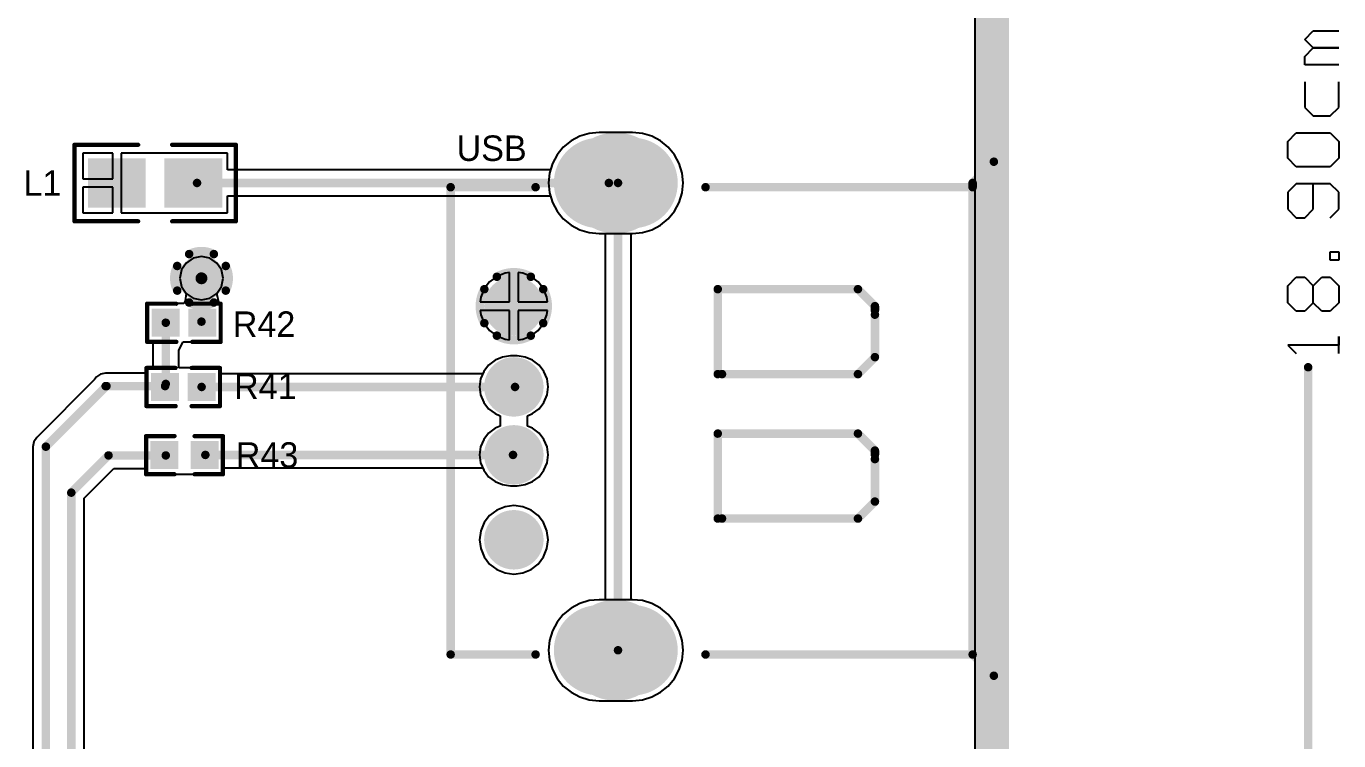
# Model space of a CAD drawing. Header units: millimetres. Extents: x 6.83 to 16.18, y 4.59 to 12.3.
# Drawn here: x 14.633 to 16.178, y 7.898 to 8.739 of the extents above; entities that cross this region are included whole.
import ezdxf

# ---------------------------------------------------------------- set-up
doc = ezdxf.new("R2010")
doc.units = ezdxf.units.MM
doc.header["$MEASUREMENT"] = 0
for name, color, linetype in [('BottomLayer', 5, 'Continuous'), ('BottomSolder', 6, 'Continuous'), ('InternalPlane1', 76, 'Continuous'), ('InternalPlane2', 16, 'Continuous'), ('KeepOutLayer', 6, 'Continuous'), ('Mechanical1', 6, 'Continuous'), ('MultiLayer', 9, 'Continuous'), ('PadHoleLayer', 156, 'Continuous'), ('TopLayer', 1, 'Continuous'), ('TopOverlay', 2, 'Continuous'), ('TopPaste', 8, 'Continuous'), ('TopSolder', 216, 'Continuous'), ('ViaHoleLayer', 16, 'Continuous')]:
    doc.layers.add(name, color=color, linetype=linetype)

# ---------------------------------------------------------------- blocks, each defined once
blk = doc.blocks.new('0402_72')
at = {"layer": 'TopLayer'}
for points in [[(0.0166, -0.0932), (0.0166, -0.0682), (-0.0084, -0.0932), (-0.0084, -0.0682)], [(0.0166, -0.1405), (0.0166, -0.1155), (-0.0084, -0.1405), (-0.0084, -0.1155)]]:
    blk.add_solid(points, dxfattribs=at)
at = {"layer": 'TopOverlay', "const_width": 0.005}
for points in [[(-0.0185, -0.0591), (0.0264, -0.0591)], [(-0.0185, -0.0591), (-0.0185, -0.0926)], [(0.0264, -0.0591), (0.0264, -0.0926)], [(-0.0185, -0.1162), (-0.0185, -0.1496)], [(0.0264, -0.1162), (0.0264, -0.1496)], [(-0.0185, -0.1496), (0.0264, -0.1496)]]:
    blk.add_lwpolyline(points, dxfattribs=at)
at = {"layer": 'TopOverlay', "const_width": 0.0025}
for points in [[(-0.0198, -0.0591, 1), (-0.0173, -0.0591, 1)], [(-0.0198, -0.0591, 1), (-0.0173, -0.0591, 1)], [(0.0251, -0.0591, 1), (0.0276, -0.0591, 1)], [(0.0251, -0.0591, 1), (0.0276, -0.0591, 1)], [(-0.0198, -0.0926, 1), (-0.0173, -0.0926, 1)], [(0.0251, -0.0926, 1), (0.0276, -0.0926, 1)], [(-0.0198, -0.1162, 1), (-0.0173, -0.1162, 1)], [(0.0251, -0.1162, 1), (0.0276, -0.1162, 1)], [(-0.0198, -0.1496, 1), (-0.0173, -0.1496, 1)], [(-0.0198, -0.1496, 1), (-0.0173, -0.1496, 1)], [(0.0251, -0.1496, 1), (0.0276, -0.1496, 1)], [(0.0251, -0.1496, 1), (0.0276, -0.1496, 1)]]:
    blk.add_lwpolyline(points, format="xyb", close=True, dxfattribs=at)
at = {"layer": 'TopPaste'}
for points in [[(0.0166, -0.0932), (0.0166, -0.0682), (-0.0084, -0.0932), (-0.0084, -0.0682)], [(0.0166, -0.1405), (0.0166, -0.1155), (-0.0084, -0.1405), (-0.0084, -0.1155)]]:
    blk.add_solid(points, dxfattribs=at)
at = {"layer": 'TopSolder'}
for points in [[(0.0206, -0.0972), (0.0206, -0.0642), (-0.0124, -0.0972), (-0.0124, -0.0642)], [(0.0206, -0.1445), (0.0206, -0.1115), (-0.0124, -0.1445), (-0.0124, -0.1115)]]:
    blk.add_solid(points, dxfattribs=at)
blk = doc.blocks.new('USB_A_131')
at = {"layer": 'BottomLayer'}
for points, const_width in [([(-0.0679, 0.2391), (-0.1073, 0.2391)], 0.0984), ([(-0.2037, -0.0009), (-0.2116, -0.0009)], 0.0521), ([(-0.2037, -0.0809), (-0.2116, -0.0809)], 0.0521), ([(-0.0679, -0.3109), (-0.1073, -0.3109)], 0.0984)]:
    blk.add_lwpolyline(points, dxfattribs=dict(at, const_width=const_width))
for points, const_width in [([(-0.1319, 0.2391, 1), (-0.0827, 0.2391, 1)], 0.0492), ([(-0.0926, 0.2391, 1), (-0.0433, 0.2391, 1)], 0.0492), ([(-0.2226, 0.0941, 1), (-0.1926, 0.0941, 1)], 0.03), ([(-0.2246, -0.0009, 1), (-0.1985, -0.0009, 1)], 0.0261), ([(-0.2167, -0.0009, 1), (-0.1907, -0.0009, 1)], 0.0261), ([(-0.2246, -0.0809, 1), (-0.1985, -0.0809, 1)], 0.0261), ([(-0.2167, -0.0809, 1), (-0.1907, -0.0809, 1)], 0.0261), ([(-0.2226, -0.1809, 1), (-0.1926, -0.1809, 1)], 0.03), ([(-0.1319, -0.3109, 1), (-0.0827, -0.3109, 1)], 0.0492), ([(-0.0926, -0.3109, 1), (-0.0433, -0.3109, 1)], 0.0492)]:
    blk.add_lwpolyline(points, format="xyb", close=True, dxfattribs=dict(at, const_width=const_width))
at = {"layer": 'BottomSolder'}
for points, const_width in [([(-0.0679, 0.2391), (-0.1073, 0.2391)], 0.1064), ([(-0.2037, -0.0009), (-0.2116, -0.0009)], 0.0601), ([(-0.2037, -0.0809), (-0.2116, -0.0809)], 0.0601), ([(-0.0679, -0.3109), (-0.1073, -0.3109)], 0.1064)]:
    blk.add_lwpolyline(points, dxfattribs=dict(at, const_width=const_width))
for points, const_width in [([(-0.1339, 0.2391, 1), (-0.0807, 0.2391, 1)], 0.0532), ([(-0.0946, 0.2391, 1), (-0.0413, 0.2391, 1)], 0.0532), ([(-0.2246, 0.0941, 1), (-0.1906, 0.0941, 1)], 0.034), ([(-0.2266, -0.0009, 1), (-0.1965, -0.0009, 1)], 0.0301), ([(-0.2187, -0.0009, 1), (-0.1887, -0.0009, 1)], 0.0301), ([(-0.2266, -0.0809, 1), (-0.1965, -0.0809, 1)], 0.0301), ([(-0.2187, -0.0809, 1), (-0.1887, -0.0809, 1)], 0.0301), ([(-0.2246, -0.1809, 1), (-0.1906, -0.1809, 1)], 0.034), ([(-0.1339, -0.3109, 1), (-0.0807, -0.3109, 1)], 0.0532), ([(-0.0946, -0.3109, 1), (-0.0413, -0.3109, 1)], 0.0532)]:
    blk.add_lwpolyline(points, format="xyb", close=True, dxfattribs=dict(at, const_width=const_width))
at = {"layer": 'InternalPlane1'}
for points, const_width in [([(-0.1173, 0.2391, 1), (-0.0579, 0.2391, 1)], 0.0594), ([(-0.2301, 0.1287, 1), (-0.2251, 0.1287, 1)], 0.005), ([(-0.1901, 0.1287, 1), (-0.1851, 0.1287, 1)], 0.005), ([(-0.2448, 0.1141, 1), (-0.2398, 0.1141, 1)], 0.005), ([(-0.1755, 0.1141, 1), (-0.1705, 0.1141, 1)], 0.005), ([(-0.2448, 0.0741, 1), (-0.2398, 0.0741, 1)], 0.005), ([(-0.1755, 0.0741, 1), (-0.1705, 0.0741, 1)], 0.005), ([(-0.2301, 0.0594, 1), (-0.2251, 0.0594, 1)], 0.005), ([(-0.1901, 0.0594, 1), (-0.1851, 0.0594, 1)], 0.005), ([(-0.2251, -0.0009, 1), (-0.1901, -0.0009, 1)], 0.035), ([(-0.2251, -0.0809, 1), (-0.1901, -0.0809, 1)], 0.035), ([(-0.2251, -0.1809, 1), (-0.1901, -0.1809, 1)], 0.035), ([(-0.1173, -0.3109, 1), (-0.0579, -0.3109, 1)], 0.0594)]:
    blk.add_lwpolyline(points, format="xyb", close=True, dxfattribs=dict(at, const_width=const_width))
at = {"layer": 'InternalPlane1', "const_width": 0.01}
for points in [[(-0.2276, 0.1287, -0.267949), (-0.1876, 0.1287)], [(-0.2423, 0.0741, -0.267949), (-0.2423, 0.1141)], [(-0.173, 0.1141, -0.267949), (-0.173, 0.0741)], [(-0.1876, 0.0594, -0.267949), (-0.2276, 0.0594)]]:
    blk.add_lwpolyline(points, format="xyb", dxfattribs=at)
at = {"layer": 'InternalPlane2'}
for points, const_width in [([(-0.1173, 0.2391, 1), (-0.0579, 0.2391, 1)], 0.0594), ([(-0.2251, 0.0941, 1), (-0.1901, 0.0941, 1)], 0.035), ([(-0.2251, -0.0009, 1), (-0.1901, -0.0009, 1)], 0.035), ([(-0.2251, -0.0809, 1), (-0.1901, -0.0809, 1)], 0.035), ([(-0.2251, -0.1809, 1), (-0.1901, -0.1809, 1)], 0.035), ([(-0.1173, -0.3109, 1), (-0.0579, -0.3109, 1)], 0.0594)]:
    blk.add_lwpolyline(points, format="xyb", close=True, dxfattribs=dict(at, const_width=const_width))
at = {"layer": 'MultiLayer'}
for points, const_width in [([(-0.0679, 0.2391), (-0.1073, 0.2391)], 0.0984), ([(-0.2037, -0.0009), (-0.2116, -0.0009)], 0.0521), ([(-0.2037, -0.0809), (-0.2116, -0.0809)], 0.0521), ([(-0.0679, -0.3109), (-0.1073, -0.3109)], 0.0984)]:
    blk.add_lwpolyline(points, dxfattribs=dict(at, const_width=const_width))
for points, const_width in [([(-0.1319, 0.2391, 1), (-0.0827, 0.2391, 1)], 0.0492), ([(-0.0926, 0.2391, 1), (-0.0433, 0.2391, 1)], 0.0492), ([(-0.2226, 0.0941, 1), (-0.1926, 0.0941, 1)], 0.03), ([(-0.2246, -0.0009, 1), (-0.1985, -0.0009, 1)], 0.0261), ([(-0.2167, -0.0009, 1), (-0.1907, -0.0009, 1)], 0.0261), ([(-0.2246, -0.0809, 1), (-0.1985, -0.0809, 1)], 0.0261), ([(-0.2167, -0.0809, 1), (-0.1907, -0.0809, 1)], 0.0261), ([(-0.2226, -0.1809, 1), (-0.1926, -0.1809, 1)], 0.03), ([(-0.1319, -0.3109, 1), (-0.0827, -0.3109, 1)], 0.0492), ([(-0.0926, -0.3109, 1), (-0.0433, -0.3109, 1)], 0.0492)]:
    blk.add_lwpolyline(points, format="xyb", close=True, dxfattribs=dict(at, const_width=const_width))
at = {"layer": 'PadHoleLayer'}
for points, const_width in [([(-0.1073, 0.2391, 1), (-0.0679, 0.2391, 1)], 0.0394), ([(-0.2151, 0.0941, 1), (-0.2001, 0.0941, 1)], 0.015), ([(-0.2151, -0.0009, 1), (-0.2001, -0.0009, 1)], 0.015), ([(-0.2151, -0.0809, 1), (-0.2001, -0.0809, 1)], 0.015), ([(-0.2151, -0.1809, 1), (-0.2001, -0.1809, 1)], 0.015), ([(-0.1073, -0.3109, 1), (-0.0679, -0.3109, 1)], 0.0394)]:
    blk.add_lwpolyline(points, format="xyb", close=True, dxfattribs=dict(at, const_width=const_width))
at = {"layer": 'TopLayer'}
for points, const_width in [([(-0.0679, 0.2391), (-0.1073, 0.2391)], 0.0984), ([(-0.2037, -0.0009), (-0.2116, -0.0009)], 0.0521), ([(-0.2037, -0.0809), (-0.2116, -0.0809)], 0.0521), ([(-0.0679, -0.3109), (-0.1073, -0.3109)], 0.0984)]:
    blk.add_lwpolyline(points, dxfattribs=dict(at, const_width=const_width))
for points, const_width in [([(-0.1319, 0.2391, 1), (-0.0827, 0.2391, 1)], 0.0492), ([(-0.0926, 0.2391, 1), (-0.0433, 0.2391, 1)], 0.0492), ([(-0.2226, 0.0941, 1), (-0.1926, 0.0941, 1)], 0.03), ([(-0.2246, -0.0009, 1), (-0.1985, -0.0009, 1)], 0.0261), ([(-0.2167, -0.0009, 1), (-0.1907, -0.0009, 1)], 0.0261), ([(-0.2246, -0.0809, 1), (-0.1985, -0.0809, 1)], 0.0261), ([(-0.2167, -0.0809, 1), (-0.1907, -0.0809, 1)], 0.0261), ([(-0.2226, -0.1809, 1), (-0.1926, -0.1809, 1)], 0.03), ([(-0.1319, -0.3109, 1), (-0.0827, -0.3109, 1)], 0.0492), ([(-0.0926, -0.3109, 1), (-0.0433, -0.3109, 1)], 0.0492)]:
    blk.add_lwpolyline(points, format="xyb", close=True, dxfattribs=dict(at, const_width=const_width))
at = {"layer": 'TopOverlay', "const_width": 0.01}
for points in [[(0.3324, 0.2391), (0.3574, 0.2641)], [(-0.282, -0.3159), (-0.282, 0.2341)], [(-0.282, 0.2341), (-0.182, 0.2341)], [(0.018, 0.2341), (0.3324, 0.2341)], [(0.3324, 0.2341), (0.3324, 0.2391)], [(0.3324, -0.3159), (0.3324, 0.2341)], [(0.0324, 0.1141), (0.1974, 0.1141)], [(0.0324, 0.0141), (0.0324, 0.1141)], [(0.1974, 0.1141), (0.2174, 0.0941)], [(0.2174, 0.0891), (0.2174, 0.0941)], [(0.2174, 0.0341), (0.2174, 0.0841)], [(0.1974, 0.0141), (0.2174, 0.0341)], [(0.0374, 0.0141), (0.1974, 0.0141)], [(0.0324, -0.0559), (0.1974, -0.0559)], [(0.0324, -0.1559), (0.0324, -0.0559)], [(0.1974, -0.0559), (0.2174, -0.0759)], [(0.2174, -0.0809), (0.2174, -0.0759)], [(0.2174, -0.1359), (0.2174, -0.0859)], [(0.1974, -0.1559), (0.2174, -0.1359)], [(0.0374, -0.1559), (0.1974, -0.1559)], [(-0.282, -0.3159), (-0.182, -0.3159)], [(0.018, -0.3159), (0.3324, -0.3159)], [(0.3324, -0.3159), (0.3574, -0.3409)]]:
    blk.add_lwpolyline(points, dxfattribs=at)
at = {"layer": 'TopOverlay', "const_width": 0.005}
for points in [[(0.3549, 0.2641, 1), (0.3599, 0.2641, 1)], [(-0.2845, 0.2341, 1), (-0.2795, 0.2341, 1)], [(-0.2845, 0.2341, 1), (-0.2795, 0.2341, 1)], [(-0.1845, 0.2341, 1), (-0.1795, 0.2341, 1)], [(0.0155, 0.2341, 1), (0.0205, 0.2341, 1)], [(0.3299, 0.2391, 1), (0.3349, 0.2391, 1)], [(0.3299, 0.2391, 1), (0.3349, 0.2391, 1)], [(0.3299, 0.2341, 1), (0.3349, 0.2341, 1)], [(0.3299, 0.2341, 1), (0.3349, 0.2341, 1)], [(0.3299, 0.2341, 1), (0.3349, 0.2341, 1)], [(0.0299, 0.1141, 1), (0.0349, 0.1141, 1)], [(0.0299, 0.1141, 1), (0.0349, 0.1141, 1)], [(0.1949, 0.1141, 1), (0.1999, 0.1141, 1)], [(0.1949, 0.1141, 1), (0.1999, 0.1141, 1)], [(0.2149, 0.0941, 1), (0.2199, 0.0941, 1)], [(0.2149, 0.0941, 1), (0.2199, 0.0941, 1)], [(0.2149, 0.0891, 1), (0.2199, 0.0891, 1)], [(0.2149, 0.0841, 1), (0.2199, 0.0841, 1)], [(0.2149, 0.0341, 1), (0.2199, 0.0341, 1)], [(0.2149, 0.0341, 1), (0.2199, 0.0341, 1)], [(0.0299, 0.0141, 1), (0.0349, 0.0141, 1)], [(0.0349, 0.0141, 1), (0.0399, 0.0141, 1)], [(0.1949, 0.0141, 1), (0.1999, 0.0141, 1)], [(0.1949, 0.0141, 1), (0.1999, 0.0141, 1)], [(0.0299, -0.0559, 1), (0.0349, -0.0559, 1)], [(0.0299, -0.0559, 1), (0.0349, -0.0559, 1)], [(0.1949, -0.0559, 1), (0.1999, -0.0559, 1)], [(0.1949, -0.0559, 1), (0.1999, -0.0559, 1)], [(0.2149, -0.0759, 1), (0.2199, -0.0759, 1)], [(0.2149, -0.0759, 1), (0.2199, -0.0759, 1)], [(0.2149, -0.0809, 1), (0.2199, -0.0809, 1)], [(0.2149, -0.0859, 1), (0.2199, -0.0859, 1)], [(0.2149, -0.1359, 1), (0.2199, -0.1359, 1)], [(0.2149, -0.1359, 1), (0.2199, -0.1359, 1)], [(0.0299, -0.1559, 1), (0.0349, -0.1559, 1)], [(0.0349, -0.1559, 1), (0.0399, -0.1559, 1)], [(0.1949, -0.1559, 1), (0.1999, -0.1559, 1)], [(0.1949, -0.1559, 1), (0.1999, -0.1559, 1)], [(-0.2845, -0.3159, 1), (-0.2795, -0.3159, 1)], [(-0.2845, -0.3159, 1), (-0.2795, -0.3159, 1)], [(-0.1845, -0.3159, 1), (-0.1795, -0.3159, 1)], [(0.0155, -0.3159, 1), (0.0205, -0.3159, 1)], [(0.3299, -0.3159, 1), (0.3349, -0.3159, 1)], [(0.3299, -0.3159, 1), (0.3349, -0.3159, 1)], [(0.3299, -0.3159, 1), (0.3349, -0.3159, 1)], [(0.3549, -0.3409, 1), (0.3599, -0.3409, 1)]]:
    blk.add_lwpolyline(points, format="xyb", close=True, dxfattribs=at)
at = {"layer": 'TopSolder'}
for points, const_width in [([(-0.0679, 0.2391), (-0.1073, 0.2391)], 0.1064), ([(-0.2037, -0.0009), (-0.2116, -0.0009)], 0.0601), ([(-0.2037, -0.0809), (-0.2116, -0.0809)], 0.0601), ([(-0.0679, -0.3109), (-0.1073, -0.3109)], 0.1064)]:
    blk.add_lwpolyline(points, dxfattribs=dict(at, const_width=const_width))
for points, const_width in [([(-0.1339, 0.2391, 1), (-0.0807, 0.2391, 1)], 0.0532), ([(-0.0946, 0.2391, 1), (-0.0413, 0.2391, 1)], 0.0532), ([(-0.2246, 0.0941, 1), (-0.1906, 0.0941, 1)], 0.034), ([(-0.2266, -0.0009, 1), (-0.1965, -0.0009, 1)], 0.0301), ([(-0.2187, -0.0009, 1), (-0.1887, -0.0009, 1)], 0.0301), ([(-0.2266, -0.0809, 1), (-0.1965, -0.0809, 1)], 0.0301), ([(-0.2187, -0.0809, 1), (-0.1887, -0.0809, 1)], 0.0301), ([(-0.2246, -0.1809, 1), (-0.1906, -0.1809, 1)], 0.034), ([(-0.1339, -0.3109, 1), (-0.0807, -0.3109, 1)], 0.0532), ([(-0.0946, -0.3109, 1), (-0.0413, -0.3109, 1)], 0.0532)]:
    blk.add_lwpolyline(points, format="xyb", close=True, dxfattribs=dict(at, const_width=const_width))
blk = doc.blocks.new('0402_138')
at = {"layer": 'TopLayer'}
for points in [[(0.0165, -0.0975), (0.0165, -0.0725), (-0.0085, -0.0975), (-0.0085, -0.0725)], [(0.0165, -0.1405), (0.0165, -0.1155), (-0.0085, -0.1405), (-0.0085, -0.1155)]]:
    blk.add_solid(points, dxfattribs=at)
at = {"layer": 'TopOverlay', "const_width": 0.005}
for points in [[(-0.0185, -0.063), (0.0264, -0.063)], [(-0.0185, -0.063), (-0.0185, -0.0975)], [(0.0264, -0.063), (0.0264, -0.0973)], [(-0.0185, -0.1162), (-0.0185, -0.1496)], [(0.0264, -0.1162), (0.0264, -0.1496)], [(-0.0185, -0.1496), (0.0264, -0.1496)]]:
    blk.add_lwpolyline(points, dxfattribs=at)
at = {"layer": 'TopOverlay', "const_width": 0.0025}
for points in [[(-0.0198, -0.063, 1), (-0.0173, -0.063, 1)], [(-0.0198, -0.063, 1), (-0.0173, -0.063, 1)], [(0.0251, -0.063, 1), (0.0276, -0.063, 1)], [(0.0251, -0.063, 1), (0.0276, -0.063, 1)], [(-0.0198, -0.0975, 1), (-0.0173, -0.0975, 1)], [(0.0251, -0.0973, 1), (0.0276, -0.0973, 1)], [(-0.0198, -0.1162, 1), (-0.0173, -0.1162, 1)], [(0.0251, -0.1162, 1), (0.0276, -0.1162, 1)], [(-0.0198, -0.1496, 1), (-0.0173, -0.1496, 1)], [(-0.0198, -0.1496, 1), (-0.0173, -0.1496, 1)], [(0.0251, -0.1496, 1), (0.0276, -0.1496, 1)], [(0.0251, -0.1496, 1), (0.0276, -0.1496, 1)]]:
    blk.add_lwpolyline(points, format="xyb", close=True, dxfattribs=at)
at = {"layer": 'TopPaste'}
for points in [[(0.0165, -0.0975), (0.0165, -0.0725), (-0.0085, -0.0975), (-0.0085, -0.0725)], [(0.0165, -0.1405), (0.0165, -0.1155), (-0.0085, -0.1405), (-0.0085, -0.1155)]]:
    blk.add_solid(points, dxfattribs=at)
at = {"layer": 'TopSolder'}
for points in [[(0.0205, -0.1015), (0.0205, -0.0685), (-0.0125, -0.1015), (-0.0125, -0.0685)], [(0.0205, -0.1445), (0.0205, -0.1115), (-0.0125, -0.1445), (-0.0125, -0.1115)]]:
    blk.add_solid(points, dxfattribs=at)
blk = doc.blocks.new('0402_139')
at = {"layer": 'TopLayer'}
for points in [[(0.0165, -0.0975), (0.0165, -0.0725), (-0.0085, -0.0975), (-0.0085, -0.0725)], [(0.0165, -0.1405), (0.0165, -0.1155), (-0.0085, -0.1405), (-0.0085, -0.1155)]]:
    blk.add_solid(points, dxfattribs=at)
at = {"layer": 'TopOverlay', "const_width": 0.005}
for points in [[(-0.0185, -0.063), (0.0264, -0.063)], [(-0.0185, -0.063), (-0.0185, -0.0975)], [(0.0264, -0.063), (0.0264, -0.0973)], [(-0.0185, -0.1162), (-0.0185, -0.1496)], [(0.0264, -0.1162), (0.0264, -0.1496)], [(-0.0185, -0.1496), (0.0264, -0.1496)]]:
    blk.add_lwpolyline(points, dxfattribs=at)
at = {"layer": 'TopOverlay', "const_width": 0.0025}
for points in [[(-0.0198, -0.063, 1), (-0.0173, -0.063, 1)], [(-0.0198, -0.063, 1), (-0.0173, -0.063, 1)], [(0.0251, -0.063, 1), (0.0276, -0.063, 1)], [(0.0251, -0.063, 1), (0.0276, -0.063, 1)], [(-0.0198, -0.0975, 1), (-0.0173, -0.0975, 1)], [(0.0251, -0.0973, 1), (0.0276, -0.0973, 1)], [(-0.0198, -0.1162, 1), (-0.0173, -0.1162, 1)], [(0.0251, -0.1162, 1), (0.0276, -0.1162, 1)], [(-0.0198, -0.1496, 1), (-0.0173, -0.1496, 1)], [(-0.0198, -0.1496, 1), (-0.0173, -0.1496, 1)], [(0.0251, -0.1496, 1), (0.0276, -0.1496, 1)], [(0.0251, -0.1496, 1), (0.0276, -0.1496, 1)]]:
    blk.add_lwpolyline(points, format="xyb", close=True, dxfattribs=at)
at = {"layer": 'TopPaste'}
for points in [[(0.0165, -0.0975), (0.0165, -0.0725), (-0.0085, -0.0975), (-0.0085, -0.0725)], [(0.0165, -0.1405), (0.0165, -0.1155), (-0.0085, -0.1405), (-0.0085, -0.1155)]]:
    blk.add_solid(points, dxfattribs=at)
at = {"layer": 'TopSolder'}
for points in [[(0.0205, -0.1015), (0.0205, -0.0685), (-0.0125, -0.1015), (-0.0125, -0.0685)], [(0.0205, -0.1445), (0.0205, -0.1115), (-0.0125, -0.1445), (-0.0125, -0.1115)]]:
    blk.add_solid(points, dxfattribs=at)
blk = doc.blocks.new('0805_153')
at = {"layer": 'TopLayer'}
for points in [[(0.03, 0.025), (-0.03, 0.025), (0.03, -0.025), (-0.03, -0.025)], [(0.12, 0.025), (0.06, 0.025), (0.12, -0.025), (0.06, -0.025)]]:
    blk.add_solid(points, dxfattribs=at)
at = {"layer": 'TopOverlay', "const_width": 0.005}
for points in [[(-0.05, 0.045), (0.025, 0.045)], [(-0.05, -0.045), (-0.05, 0.045)], [(0.065, 0.045), (0.14, 0.045)], [(0.14, -0.045), (0.14, 0.045)], [(-0.05, -0.045), (0.025, -0.045)], [(0.065, -0.045), (0.14, -0.045)]]:
    blk.add_lwpolyline(points, dxfattribs=at)
at = {"layer": 'TopOverlay', "const_width": 0.0025}
for points in [[(-0.05125, 0.045, 1), (-0.04875, 0.045, 1)], [(-0.05125, 0.045, 1), (-0.04875, 0.045, 1)], [(0.02375, 0.045, 1), (0.02625, 0.045, 1)], [(0.06375, 0.045, 1), (0.06625, 0.045, 1)], [(0.13875, 0.045, 1), (0.14125, 0.045, 1)], [(0.13875, 0.045, 1), (0.14125, 0.045, 1)], [(-0.05125, -0.045, 1), (-0.04875, -0.045, 1)], [(-0.05125, -0.045, 1), (-0.04875, -0.045, 1)], [(0.02375, -0.045, 1), (0.02625, -0.045, 1)], [(0.06375, -0.045, 1), (0.06625, -0.045, 1)], [(0.13875, -0.045, 1), (0.14125, -0.045, 1)], [(0.13875, -0.045, 1), (0.14125, -0.045, 1)]]:
    blk.add_lwpolyline(points, format="xyb", close=True, dxfattribs=at)
at = {"layer": 'TopPaste'}
for points in [[(0.03, 0.025), (-0.03, 0.025), (0.03, -0.025), (-0.03, -0.025)], [(0.12, 0.025), (0.06, 0.025), (0.12, -0.025), (0.06, -0.025)]]:
    blk.add_solid(points, dxfattribs=at)
at = {"layer": 'TopSolder'}
for points in [[(0.034, 0.029), (-0.034, 0.029), (0.034, -0.029), (-0.034, -0.029)], [(0.124, 0.029), (0.056, 0.029), (0.124, -0.029), (0.056, -0.029)]]:
    blk.add_solid(points, dxfattribs=at)

msp = doc.modelspace()

# ---------------------------------------------------------------- linework, layer by layer
at = {"layer": 'BottomLayer'}
for p, q in [((15.7501, 9.6356), (15.7493, 4.9403)), ((15.2849, 8.6094), (15.2747, 8.6039)), ((15.2961, 8.6128), (15.2849, 8.6094)), ((15.3077, 8.6139), (15.2961, 8.6128)), ((15.3471, 8.6139), (15.3077, 8.6139)), ((15.3587, 8.6128), (15.3471, 8.6139)), ((15.3699, 8.6094), (15.3587, 8.6128)), ((15.3801, 8.6039), (15.3699, 8.6094)), ((15.2656, 8.5965), (15.2582, 8.5875)), ((15.2747, 8.6039), (15.2656, 8.5965)), ((15.3892, 8.5965), (15.3801, 8.6039)), ((15.3966, 8.5875), (15.3892, 8.5965)), ((15.2527, 8.5772), (15.2494, 8.566)), ((15.2582, 8.5875), (15.2527, 8.5772)), ((15.4021, 8.5772), (15.3966, 8.5875)), ((15.4054, 8.566), (15.4021, 8.5772)), ((15.2494, 8.566), (15.2482, 8.5544)), ((15.4066, 8.5544), (15.4054, 8.566)), ((15.2482, 8.5544), (15.2494, 8.5428)), ((15.4054, 8.5428), (15.4066, 8.5544)), ((15.2494, 8.5428), (15.2527, 8.5316)), ((15.2527, 8.5316), (15.2582, 8.5213)), ((15.3966, 8.5213), (15.4021, 8.5316)), ((15.4021, 8.5316), (15.4054, 8.5428)), ((15.2582, 8.5213), (15.2656, 8.5123)), ((15.2656, 8.5123), (15.2747, 8.5049)), ((15.3801, 8.5049), (15.3892, 8.5123)), ((15.3892, 8.5123), (15.3966, 8.5213)), ((15.2747, 8.5049), (15.2849, 8.4994)), ((15.2849, 8.4994), (15.2961, 8.496)), ((15.3587, 8.496), (15.3699, 8.4994)), ((15.3699, 8.4994), (15.3801, 8.5049)), ((15.2961, 8.496), (15.3077, 8.4949)), ((15.3077, 8.4949), (15.3471, 8.4949)), ((15.3471, 8.4949), (15.3587, 8.496)), ((14.83, 8.4658), (14.8217, 8.4602)), ((14.8397, 8.4677), (14.83, 8.4658)), ((14.8495, 8.4658), (14.8397, 8.4677)), ((14.8578, 8.4602), (14.8495, 8.4658)), ((14.8162, 8.452), (14.8143, 8.4422)), ((14.8217, 8.4602), (14.8162, 8.452)), ((14.8633, 8.452), (14.8578, 8.4602)), ((14.8652, 8.4422), (14.8633, 8.452)), ((14.8143, 8.4422), (14.8162, 8.4325)), ((14.8633, 8.4325), (14.8652, 8.4422)), ((15.1789, 8.4379), (15.1725, 8.4296)), ((15.1872, 8.4443), (15.1789, 8.4379)), ((15.197, 8.4484), (15.1872, 8.4443)), ((15.2024, 8.4491), (15.197, 8.4484)), ((15.2024, 8.4144), (15.2024, 8.4491)), ((15.2178, 8.4484), (15.2124, 8.4491)), ((15.2124, 8.4491), (15.2124, 8.4144)), ((15.2276, 8.4443), (15.2178, 8.4484)), ((15.2359, 8.4379), (15.2276, 8.4443)), ((15.2423, 8.4296), (15.2359, 8.4379)), ((14.8162, 8.4325), (14.8217, 8.4242)), ((14.8217, 8.4242), (14.83, 8.4187)), ((14.8495, 8.4187), (14.8578, 8.4242)), ((14.8578, 8.4242), (14.8633, 8.4325)), ((15.1684, 8.4198), (15.1677, 8.4144)), ((15.1725, 8.4296), (15.1684, 8.4198)), ((15.2464, 8.4198), (15.2423, 8.4296)), ((15.2471, 8.4144), (15.2464, 8.4198)), ((14.83, 8.4187), (14.8397, 8.4167)), ((14.8397, 8.4167), (14.8495, 8.4187)), ((15.1677, 8.4144), (15.2024, 8.4144)), ((15.2024, 8.4044), (15.1677, 8.4044)), ((15.1677, 8.4044), (15.1684, 8.399)), ((15.2024, 8.3697), (15.2024, 8.4044)), ((15.2124, 8.4144), (15.2471, 8.4144)), ((15.2471, 8.4044), (15.2124, 8.4044)), ((15.2124, 8.4044), (15.2124, 8.3697)), ((15.2464, 8.399), (15.2471, 8.4044)), ((15.1684, 8.399), (15.1725, 8.3892)), ((15.1725, 8.3892), (15.1789, 8.3809)), ((15.2359, 8.3809), (15.2423, 8.3892)), ((15.2423, 8.3892), (15.2464, 8.399)), ((15.1789, 8.3809), (15.1872, 8.3745)), ((15.1872, 8.3745), (15.197, 8.3704)), ((15.2178, 8.3704), (15.2276, 8.3745)), ((15.2276, 8.3745), (15.2359, 8.3809)), ((15.197, 8.3704), (15.2024, 8.3697)), ((15.2124, 8.3697), (15.2178, 8.3704)), ((15.1853, 8.3459), (15.1777, 8.3401)), ((15.194, 8.3495), (15.1853, 8.3459)), ((15.2035, 8.3508), (15.194, 8.3495)), ((15.2113, 8.3508), (15.2035, 8.3508)), ((15.2208, 8.3495), (15.2113, 8.3508)), ((15.2295, 8.3459), (15.2208, 8.3495)), ((15.2371, 8.3401), (15.2295, 8.3459)), ((15.172, 8.3326), (15.1683, 8.3238)), ((15.1777, 8.3401), (15.172, 8.3326)), ((15.2428, 8.3326), (15.2371, 8.3401)), ((15.2465, 8.3238), (15.2428, 8.3326)), ((15.1683, 8.3238), (15.1671, 8.3144)), ((15.1671, 8.3144), (15.1683, 8.305)), ((15.2477, 8.3144), (15.2465, 8.3238)), ((15.2465, 8.305), (15.2477, 8.3144)), ((15.1683, 8.305), (15.172, 8.2962)), ((15.172, 8.2962), (15.1777, 8.2887)), ((15.2371, 8.2887), (15.2428, 8.2962)), ((15.2428, 8.2962), (15.2465, 8.305)), ((15.1777, 8.2887), (15.1853, 8.2829)), ((15.1853, 8.2829), (15.1912, 8.2805)), ((15.1912, 8.2805), (15.1912, 8.2803)), ((15.2236, 8.2805), (15.2295, 8.2829)), ((15.2236, 8.2803), (15.2236, 8.2805)), ((15.2295, 8.2829), (15.2371, 8.2887)), ((15.1853, 8.2659), (15.1777, 8.2601)), ((15.1912, 8.2683), (15.1853, 8.2659)), ((15.1912, 8.2803), (15.1912, 8.2685)), ((15.1912, 8.2685), (15.1912, 8.2683)), ((15.2236, 8.2685), (15.2236, 8.2803)), ((15.2236, 8.2683), (15.2236, 8.2685)), ((15.2295, 8.2659), (15.2236, 8.2683)), ((15.2371, 8.2601), (15.2295, 8.2659)), ((15.172, 8.2526), (15.1683, 8.2438)), ((15.1777, 8.2601), (15.172, 8.2526)), ((15.2428, 8.2526), (15.2371, 8.2601)), ((15.2465, 8.2438), (15.2428, 8.2526)), ((15.1683, 8.2438), (15.1671, 8.2344)), ((15.1671, 8.2344), (15.1683, 8.225)), ((15.2477, 8.2344), (15.2465, 8.2438)), ((15.2465, 8.225), (15.2477, 8.2344)), ((15.1683, 8.225), (15.172, 8.2162)), ((15.2428, 8.2162), (15.2465, 8.225)), ((15.172, 8.2162), (15.1777, 8.2087)), ((15.1777, 8.2087), (15.1853, 8.2029)), ((15.2295, 8.2029), (15.2371, 8.2087)), ((15.2371, 8.2087), (15.2428, 8.2162)), ((15.1853, 8.2029), (15.194, 8.1993)), ((15.194, 8.1993), (15.2035, 8.198)), ((15.2035, 8.198), (15.2113, 8.198)), ((15.2113, 8.198), (15.2208, 8.1993)), ((15.2208, 8.1993), (15.2295, 8.2029)), ((15.197, 8.1734), (15.1872, 8.1693)), ((15.2074, 8.1747), (15.197, 8.1734)), ((15.2178, 8.1734), (15.2074, 8.1747)), ((15.2276, 8.1693), (15.2178, 8.1734)), ((15.1789, 8.1629), (15.1725, 8.1546)), ((15.1872, 8.1693), (15.1789, 8.1629)), ((15.2359, 8.1629), (15.2276, 8.1693)), ((15.2423, 8.1546), (15.2359, 8.1629)), ((15.1684, 8.1448), (15.1671, 8.1344)), ((15.1725, 8.1546), (15.1684, 8.1448)), ((15.2464, 8.1448), (15.2423, 8.1546)), ((15.2477, 8.1344), (15.2464, 8.1448)), ((15.1671, 8.1344), (15.1684, 8.124)), ((15.2464, 8.124), (15.2477, 8.1344)), ((15.1684, 8.124), (15.1725, 8.1142)), ((15.1725, 8.1142), (15.1789, 8.1059)), ((15.2359, 8.1059), (15.2423, 8.1142)), ((15.2423, 8.1142), (15.2464, 8.124)), ((15.1789, 8.1059), (15.1872, 8.0995)), ((15.1872, 8.0995), (15.197, 8.0954)), ((15.197, 8.0954), (15.2074, 8.094)), ((15.2074, 8.094), (15.2178, 8.0954)), ((15.2178, 8.0954), (15.2276, 8.0995)), ((15.2276, 8.0995), (15.2359, 8.1059)), ((15.2747, 8.0539), (15.2656, 8.0465)), ((15.2849, 8.0594), (15.2747, 8.0539)), ((15.2961, 8.0628), (15.2849, 8.0594)), ((15.3077, 8.0639), (15.2961, 8.0628)), ((15.3471, 8.0639), (15.3077, 8.0639)), ((15.3587, 8.0628), (15.3471, 8.0639)), ((15.3699, 8.0594), (15.3587, 8.0628)), ((15.3801, 8.0539), (15.3699, 8.0594)), ((15.3892, 8.0465), (15.3801, 8.0539)), ((15.2582, 8.0375), (15.2527, 8.0272)), ((15.2656, 8.0465), (15.2582, 8.0375)), ((15.3966, 8.0375), (15.3892, 8.0465)), ((15.4021, 8.0272), (15.3966, 8.0375)), ((15.2527, 8.0272), (15.2494, 8.016)), ((15.4054, 8.016), (15.4021, 8.0272)), ((15.2494, 8.016), (15.2482, 8.0044)), ((15.2482, 8.0044), (15.2494, 7.9928)), ((15.4066, 8.0044), (15.4054, 8.016)), ((15.4054, 7.9928), (15.4066, 8.0044)), ((15.2494, 7.9928), (15.2527, 7.9816)), ((15.4021, 7.9816), (15.4054, 7.9928)), ((15.2527, 7.9816), (15.2582, 7.9713)), ((15.3966, 7.9713), (15.4021, 7.9816)), ((15.2582, 7.9713), (15.2656, 7.9623)), ((15.2656, 7.9623), (15.2747, 7.9549)), ((15.3801, 7.9549), (15.3892, 7.9623)), ((15.3892, 7.9623), (15.3966, 7.9713)), ((15.2747, 7.9549), (15.2849, 7.9494)), ((15.2849, 7.9494), (15.2961, 7.946)), ((15.2961, 7.946), (15.3077, 7.9449)), ((15.3077, 7.9449), (15.3471, 7.9449)), ((15.3471, 7.9449), (15.3587, 7.946)), ((15.3587, 7.946), (15.3699, 7.9494)), ((15.3699, 7.9494), (15.3801, 7.9549))]:
    msp.add_line(p, q, dxfattribs=at)
at = {"layer": 'BottomLayer', "const_width": 0.015}
msp.add_lwpolyline([(14.8322, 8.4422, 1), (14.8472, 8.4422, 1)], format="xyb", close=True, dxfattribs=at)
at = {"layer": 'BottomSolder', "const_width": 0.019}
msp.add_lwpolyline([(14.8302, 8.4422, 1), (14.8492, 8.4422, 1)], format="xyb", close=True, dxfattribs=at)
at = {"layer": 'InternalPlane1'}
msp.add_line((15.75, 9.644), (15.75, 4.9477), dxfattribs=at)
at = {"layer": 'InternalPlane1', "const_width": 0.04}
msp.add_lwpolyline([(15.7701, 4.9394), (15.7701, 12.1796)], dxfattribs=at)
at = {"layer": 'InternalPlane1', "const_width": 0.027}
msp.add_lwpolyline([(14.8262, 8.4422, 1), (14.8532, 8.4422, 1)], format="xyb", close=True, dxfattribs=at)
at = {"layer": 'InternalPlane2'}
msp.add_line((15.75, 9.639), (15.75, 4.9477), dxfattribs=at)
at = {"layer": 'InternalPlane2', "const_width": 0.04}
msp.add_lwpolyline([(15.7701, 4.9394), (15.7701, 12.1796)], dxfattribs=at)
at = {"layer": 'InternalPlane2', "const_width": 0.01}
for points in [[(14.8252, 8.4707, -0.240079), (14.8543, 8.4707)], [(14.8112, 8.4277, -0.240079), (14.8112, 8.4567)], [(14.8683, 8.4567, -0.240079), (14.8683, 8.4277)], [(14.8543, 8.4137, -0.240079), (14.8252, 8.4137)]]:
    msp.add_lwpolyline(points, format="xyb", dxfattribs=at)
at = {"layer": 'InternalPlane2', "const_width": 0.005}
for points in [[(14.8227, 8.4707, 1), (14.8277, 8.4707, 1)], [(14.8518, 8.4707, 1), (14.8568, 8.4707, 1)], [(14.8087, 8.4567, 1), (14.8137, 8.4567, 1)], [(14.8658, 8.4567, 1), (14.8708, 8.4567, 1)], [(14.8087, 8.4277, 1), (14.8137, 8.4277, 1)], [(14.8658, 8.4277, 1), (14.8708, 8.4277, 1)], [(14.8227, 8.4137, 1), (14.8277, 8.4137, 1)], [(14.8518, 8.4137, 1), (14.8568, 8.4137, 1)]]:
    msp.add_lwpolyline(points, format="xyb", close=True, dxfattribs=at)
at = {"layer": 'KeepOutLayer', "const_width": 0.01}
for points in [[(15.7701, 4.9394), (15.7701, 12.1796)], [(15.7708, 4.9391), (15.7708, 12.1792)]]:
    msp.add_lwpolyline(points, dxfattribs=at)
at = {"layer": 'Mechanical1', "const_width": 0.01}
msp.add_lwpolyline([(15.7708, 4.9391), (15.7708, 12.1792)], dxfattribs=at)
at = {"layer": 'MultiLayer', "const_width": 0.015}
msp.add_lwpolyline([(14.8322, 8.4422, 1), (14.8472, 8.4422, 1)], format="xyb", close=True, dxfattribs=at)
at = {"layer": 'TopLayer'}
for p, q in [((15.75, 9.644), (15.7501, 5.2189)), ((15.2849, 8.6094), (15.2747, 8.6039)), ((15.2961, 8.6128), (15.2849, 8.6094)), ((15.3077, 8.6139), (15.2961, 8.6128)), ((15.3471, 8.6139), (15.3077, 8.6139)), ((15.3587, 8.6128), (15.3471, 8.6139)), ((15.3699, 8.6094), (15.3587, 8.6128)), ((15.3801, 8.6039), (15.3699, 8.6094)), ((15.2656, 8.5965), (15.2582, 8.5875)), ((15.2747, 8.6039), (15.2656, 8.5965)), ((15.3892, 8.5965), (15.3801, 8.6039)), ((15.3966, 8.5875), (15.3892, 8.5965)), ((14.7352, 8.5893), (14.7002, 8.5893)), ((14.7002, 8.5893), (14.7002, 8.5593)), ((14.7352, 8.5593), (14.7352, 8.5893)), ((14.7784, 8.5893), (14.7452, 8.5893)), ((14.7452, 8.5893), (14.7452, 8.5543)), ((14.7802, 8.5893), (14.7784, 8.5893)), ((14.7902, 8.5893), (14.7802, 8.5893)), ((14.792, 8.5893), (14.7902, 8.5893)), ((14.8702, 8.5893), (14.792, 8.5893)), ((14.8702, 8.5697), (14.8702, 8.5893)), ((15.2527, 8.5772), (15.2505, 8.5697)), ((15.2582, 8.5875), (15.2527, 8.5772)), ((15.4021, 8.5772), (15.3966, 8.5875)), ((15.4054, 8.566), (15.4021, 8.5772)), ((14.7002, 8.5593), (14.7352, 8.5593)), ((15.2505, 8.5697), (14.8702, 8.5697)), ((15.4066, 8.5544), (15.4054, 8.566)), ((14.7352, 8.5493), (14.7002, 8.5493)), ((14.7002, 8.5493), (14.7002, 8.5193)), ((14.7352, 8.5193), (14.7352, 8.5493)), ((14.7452, 8.5543), (14.7452, 8.5193)), ((15.4054, 8.5428), (15.4066, 8.5544)), ((14.8702, 8.5193), (14.8702, 8.5391)), ((14.8702, 8.5391), (15.2505, 8.5391)), ((15.2505, 8.5391), (15.2527, 8.5316)), ((15.2527, 8.5316), (15.2582, 8.5213)), ((15.3966, 8.5213), (15.4021, 8.5316)), ((15.4021, 8.5316), (15.4054, 8.5428)), ((14.7002, 8.5193), (14.7352, 8.5193)), ((14.7452, 8.5193), (14.7784, 8.5193)), ((14.7784, 8.5193), (14.7802, 8.5193)), ((14.7802, 8.5193), (14.7902, 8.5193)), ((14.7902, 8.5193), (14.792, 8.5193)), ((14.792, 8.5193), (14.8702, 8.5193)), ((15.2582, 8.5213), (15.2656, 8.5123)), ((15.2656, 8.5123), (15.2747, 8.5049)), ((15.3801, 8.5049), (15.3892, 8.5123)), ((15.3892, 8.5123), (15.3966, 8.5213)), ((15.2747, 8.5049), (15.2849, 8.4994)), ((15.2849, 8.4994), (15.2961, 8.496)), ((15.3587, 8.496), (15.3699, 8.4994)), ((15.3699, 8.4994), (15.3801, 8.5049)), ((15.2961, 8.496), (15.3077, 8.4949)), ((15.3077, 8.4949), (15.3147, 8.4949)), ((15.3147, 8.4949), (15.3147, 8.0639)), ((15.3453, 8.0639), (15.3453, 8.4949)), ((15.3453, 8.4949), (15.3471, 8.4949)), ((15.3471, 8.4949), (15.3587, 8.496)), ((14.83, 8.4658), (14.8217, 8.4602)), ((14.8397, 8.4677), (14.83, 8.4658)), ((14.8495, 8.4658), (14.8397, 8.4677)), ((14.8578, 8.4602), (14.8495, 8.4658)), ((14.8162, 8.452), (14.8143, 8.4422)), ((14.8217, 8.4602), (14.8162, 8.452)), ((14.8633, 8.452), (14.8578, 8.4602)), ((14.8652, 8.4422), (14.8633, 8.452)), ((14.8143, 8.4422), (14.8162, 8.4325)), ((14.8633, 8.4325), (14.8652, 8.4422)), ((15.1789, 8.4379), (15.1725, 8.4296)), ((15.1872, 8.4443), (15.1789, 8.4379)), ((15.197, 8.4484), (15.1872, 8.4443)), ((15.2024, 8.4491), (15.197, 8.4484)), ((15.2024, 8.4144), (15.2024, 8.4491)), ((15.2178, 8.4484), (15.2124, 8.4491)), ((15.2124, 8.4491), (15.2124, 8.4144)), ((15.2276, 8.4443), (15.2178, 8.4484)), ((15.2359, 8.4379), (15.2276, 8.4443)), ((15.2423, 8.4296), (15.2359, 8.4379)), ((14.8162, 8.4325), (14.8217, 8.4242)), ((14.8217, 8.4242), (14.8206, 8.4158)), ((14.8217, 8.4242), (14.8217, 8.4242)), ((14.8578, 8.4242), (14.8633, 8.4325)), ((14.8607, 8.4124), (14.8578, 8.4242)), ((14.8578, 8.4242), (14.8578, 8.4242)), ((15.1684, 8.4198), (15.1677, 8.4144)), ((15.1725, 8.4296), (15.1684, 8.4198)), ((15.2464, 8.4198), (15.2423, 8.4296)), ((15.2471, 8.4144), (15.2464, 8.4198)), ((14.8188, 8.4124), (14.7752, 8.4124)), ((14.7752, 8.4124), (14.7752, 8.3674)), ((14.8206, 8.4158), (14.8188, 8.4124)), ((14.8632, 8.4124), (14.8607, 8.4124)), ((14.8632, 8.3674), (14.8632, 8.4124)), ((15.1677, 8.4144), (15.2024, 8.4144)), ((15.2024, 8.4044), (15.1677, 8.4044)), ((15.1677, 8.4044), (15.1684, 8.399)), ((15.2024, 8.3697), (15.2024, 8.4044)), ((15.2124, 8.4144), (15.2471, 8.4144)), ((15.2471, 8.4044), (15.2124, 8.4044)), ((15.2124, 8.4044), (15.2124, 8.3697)), ((15.2464, 8.399), (15.2471, 8.4044)), ((15.1684, 8.399), (15.1725, 8.3892)), ((15.1725, 8.3892), (15.1789, 8.3809)), ((15.2359, 8.3809), (15.2423, 8.3892)), ((15.2423, 8.3892), (15.2464, 8.399)), ((15.1789, 8.3809), (15.1872, 8.3745)), ((15.1872, 8.3745), (15.197, 8.3704)), ((15.2178, 8.3704), (15.2276, 8.3745)), ((15.2276, 8.3745), (15.2359, 8.3809)), ((14.7752, 8.3674), (14.7824, 8.3674)), ((14.7824, 8.3674), (14.7824, 8.3368)), ((14.813, 8.3577), (14.8182, 8.3674)), ((14.813, 8.3368), (14.813, 8.3577)), ((14.8182, 8.3674), (14.8632, 8.3674)), ((15.197, 8.3704), (15.2024, 8.3697)), ((15.2124, 8.3697), (15.2178, 8.3704)), ((15.1853, 8.3459), (15.1777, 8.3401)), ((15.194, 8.3495), (15.1853, 8.3459)), ((15.2035, 8.3508), (15.194, 8.3495)), ((15.2113, 8.3508), (15.2035, 8.3508)), ((15.2208, 8.3495), (15.2113, 8.3508)), ((15.2295, 8.3459), (15.2208, 8.3495)), ((15.2371, 8.3401), (15.2295, 8.3459)), ((14.721, 8.3294), (14.7161, 8.3261)), ((14.7269, 8.3306), (14.721, 8.3294)), ((14.7744, 8.3306), (14.7269, 8.3306)), ((14.7824, 8.3368), (14.7744, 8.3368)), ((14.7744, 8.3368), (14.7744, 8.3306)), ((14.8194, 8.3368), (14.813, 8.3368)), ((14.8624, 8.3368), (14.8194, 8.3368)), ((14.8194, 8.3368), (14.8194, 8.3368)), ((14.8624, 8.3296), (14.8624, 8.3368)), ((15.1707, 8.3296), (14.8624, 8.3296)), ((15.172, 8.3326), (15.1707, 8.3296)), ((15.1777, 8.3401), (15.172, 8.3326)), ((15.2428, 8.3326), (15.2371, 8.3401)), ((15.2465, 8.3238), (15.2428, 8.3326)), ((14.714, 8.323), (14.6458, 8.2548)), ((14.7161, 8.3261), (14.714, 8.323)), ((15.2477, 8.3144), (15.2465, 8.3238)), ((15.2465, 8.305), (15.2477, 8.3144)), ((15.2371, 8.2887), (15.2428, 8.2962)), ((15.2428, 8.2962), (15.2465, 8.305)), ((15.2236, 8.2805), (15.2295, 8.2829)), ((15.2236, 8.2803), (15.2236, 8.2805)), ((15.2295, 8.2829), (15.2371, 8.2887)), ((15.2236, 8.2685), (15.2236, 8.2803)), ((15.2236, 8.2683), (15.2236, 8.2685)), ((15.2295, 8.2659), (15.2236, 8.2683)), ((15.2371, 8.2601), (15.2295, 8.2659)), ((14.6425, 8.2499), (14.6413, 8.244)), ((14.6458, 8.2548), (14.6425, 8.2499)), ((15.2428, 8.2526), (15.2371, 8.2601)), ((15.2465, 8.2438), (15.2428, 8.2526)), ((14.6413, 8.244), (14.6413, 6.5281)), ((15.2477, 8.2344), (15.2465, 8.2438)), ((15.2465, 8.225), (15.2477, 8.2344)), ((14.8659, 8.2116), (14.8659, 8.219)), ((14.8659, 8.219), (15.1708, 8.219)), ((15.1708, 8.219), (15.172, 8.2162)), ((15.2428, 8.2162), (15.2465, 8.225)), ((14.7018, 8.1836), (14.7366, 8.2184)), ((14.7366, 8.2184), (14.7737, 8.2184)), ((14.7737, 8.2184), (14.7737, 8.2116)), ((14.7737, 8.2116), (14.8091, 8.2116)), ((14.8091, 8.2116), (14.8187, 8.2116)), ((14.8187, 8.2116), (14.8305, 8.2116)), ((14.8305, 8.2116), (14.8659, 8.2116)), ((15.172, 8.2162), (15.1777, 8.2087)), ((15.1777, 8.2087), (15.1853, 8.2029)), ((15.2295, 8.2029), (15.2371, 8.2087)), ((15.2371, 8.2087), (15.2428, 8.2162)), ((15.1853, 8.2029), (15.194, 8.1993)), ((15.194, 8.1993), (15.2035, 8.198)), ((15.2035, 8.198), (15.2113, 8.198)), ((15.2113, 8.198), (15.2208, 8.1993)), ((15.2208, 8.1993), (15.2295, 8.2029)), ((14.7018, 6.4949), (14.7018, 8.1836)), ((15.197, 8.1734), (15.1872, 8.1693)), ((15.2074, 8.1747), (15.197, 8.1734)), ((15.2178, 8.1734), (15.2074, 8.1747)), ((15.2276, 8.1693), (15.2178, 8.1734)), ((15.1789, 8.1629), (15.1725, 8.1546)), ((15.1872, 8.1693), (15.1789, 8.1629)), ((15.2359, 8.1629), (15.2276, 8.1693)), ((15.2423, 8.1546), (15.2359, 8.1629)), ((15.1684, 8.1448), (15.1671, 8.1344)), ((15.1725, 8.1546), (15.1684, 8.1448)), ((15.2464, 8.1448), (15.2423, 8.1546)), ((15.2477, 8.1344), (15.2464, 8.1448)), ((15.1671, 8.1344), (15.1684, 8.124)), ((15.2464, 8.124), (15.2477, 8.1344)), ((15.1684, 8.124), (15.1725, 8.1142)), ((15.1725, 8.1142), (15.1789, 8.1059)), ((15.2359, 8.1059), (15.2423, 8.1142)), ((15.2423, 8.1142), (15.2464, 8.124)), ((15.1789, 8.1059), (15.1872, 8.0995)), ((15.1872, 8.0995), (15.197, 8.0954)), ((15.197, 8.0954), (15.2074, 8.094)), ((15.2074, 8.094), (15.2178, 8.0954)), ((15.2178, 8.0954), (15.2276, 8.0995)), ((15.2276, 8.0995), (15.2359, 8.1059)), ((15.2747, 8.0539), (15.2656, 8.0465)), ((15.2849, 8.0594), (15.2747, 8.0539)), ((15.2961, 8.0628), (15.2849, 8.0594)), ((15.3077, 8.0639), (15.2961, 8.0628)), ((15.3147, 8.0639), (15.3077, 8.0639)), ((15.3471, 8.0639), (15.3453, 8.0639)), ((15.3587, 8.0628), (15.3471, 8.0639)), ((15.3699, 8.0594), (15.3587, 8.0628)), ((15.3801, 8.0539), (15.3699, 8.0594)), ((15.3892, 8.0465), (15.3801, 8.0539)), ((15.2582, 8.0375), (15.2527, 8.0272)), ((15.2656, 8.0465), (15.2582, 8.0375)), ((15.3966, 8.0375), (15.3892, 8.0465)), ((15.4021, 8.0272), (15.3966, 8.0375)), ((15.2527, 8.0272), (15.2494, 8.016)), ((15.4054, 8.016), (15.4021, 8.0272)), ((15.2494, 8.016), (15.2482, 8.0044)), ((15.2482, 8.0044), (15.2494, 7.9928)), ((15.4066, 8.0044), (15.4054, 8.016)), ((15.4054, 7.9928), (15.4066, 8.0044)), ((15.2494, 7.9928), (15.2527, 7.9816)), ((15.4021, 7.9816), (15.4054, 7.9928)), ((15.2527, 7.9816), (15.2582, 7.9713)), ((15.3966, 7.9713), (15.4021, 7.9816)), ((15.2582, 7.9713), (15.2656, 7.9623)), ((15.2656, 7.9623), (15.2747, 7.9549)), ((15.3801, 7.9549), (15.3892, 7.9623)), ((15.3892, 7.9623), (15.3966, 7.9713)), ((15.2747, 7.9549), (15.2849, 7.9494)), ((15.2849, 7.9494), (15.2961, 7.946)), ((15.2961, 7.946), (15.3077, 7.9449)), ((15.3077, 7.9449), (15.3471, 7.9449)), ((15.3471, 7.9449), (15.3587, 7.946)), ((15.3587, 7.946), (15.3699, 7.9494)), ((15.3699, 7.9494), (15.3801, 7.9549))]:
    msp.add_line(p, q, dxfattribs=at)
at = {"layer": 'TopLayer', "const_width": 0.01}
for points in [[(14.8345, 8.5544), (15.3192, 8.5544)], [(15.33, 8.0044), (15.33, 8.5544)], [(14.8397, 8.3912), (14.8397, 8.4422)], [(14.7977, 8.3179), (14.7977, 8.3899)], [(14.6566, 8.244), (14.7279, 8.3153)], [(14.7269, 8.3153), (14.7969, 8.3153)], [(14.8399, 8.3143), (15.2088, 8.3143)], [(14.6566, 6.51), (14.6566, 8.244)], [(14.6865, 8.1899), (14.7303, 8.2337)], [(14.7303, 8.2337), (14.7977, 8.2337)], [(14.8443, 8.2343), (15.2064, 8.2343)], [(14.6865, 6.4949), (14.6865, 8.1899)]]:
    msp.add_lwpolyline(points, dxfattribs=at)
at = {"layer": 'TopLayer'}
for points, const_width in [([(14.832, 8.5544, 1), (14.837, 8.5544, 1)], 0.005), ([(15.3167, 8.5544, 1), (15.3217, 8.5544, 1)], 0.005), ([(15.3275, 8.5544, 1), (15.3325, 8.5544, 1)], 0.005), ([(14.8322, 8.4422, 1), (14.8472, 8.4422, 1)], 0.015), ([(14.8372, 8.4422, 1), (14.8422, 8.4422, 1)], 0.005), ([(14.7952, 8.3899, 1), (14.8002, 8.3899, 1)], 0.005), ([(14.8372, 8.3912, 1), (14.8422, 8.3912, 1)], 0.005), ([(14.7244, 8.3153, 1), (14.7294, 8.3153, 1)], 0.005), ([(14.7254, 8.3153, 1), (14.7304, 8.3153, 1)], 0.005), ([(14.7944, 8.3153, 1), (14.7994, 8.3153, 1)], 0.005), ([(14.7952, 8.3179, 1), (14.8002, 8.3179, 1)], 0.005), ([(14.8374, 8.3143, 1), (14.8424, 8.3143, 1)], 0.005), ([(15.2063, 8.3143, 1), (15.2113, 8.3143, 1)], 0.005), ([(14.6541, 8.244, 1), (14.6591, 8.244, 1)], 0.005), ([(14.6541, 8.244, 1), (14.6591, 8.244, 1)], 0.005), ([(14.7278, 8.2337, 1), (14.7328, 8.2337, 1)], 0.005), ([(14.7278, 8.2337, 1), (14.7328, 8.2337, 1)], 0.005), ([(14.7952, 8.2337, 1), (14.8002, 8.2337, 1)], 0.005), ([(14.8418, 8.2343, 1), (14.8468, 8.2343, 1)], 0.005), ([(15.2039, 8.2343, 1), (15.2089, 8.2343, 1)], 0.005), ([(14.684, 8.1899, 1), (14.689, 8.1899, 1)], 0.005), ([(14.684, 8.1899, 1), (14.689, 8.1899, 1)], 0.005), ([(15.3275, 8.0044, 1), (15.3325, 8.0044, 1)], 0.005)]:
    msp.add_lwpolyline(points, format="xyb", close=True, dxfattribs=dict(at, const_width=const_width))
at = {"layer": 'TopOverlay'}
for p, q in [((16.1383, 8.7234), (16.1483, 8.7334)), ((16.1483, 8.7334), (16.1783, 8.7334)), ((16.1483, 8.7134), (16.1383, 8.7234)), ((16.1383, 8.7034), (16.1483, 8.7134)), ((16.1483, 8.7134), (16.1783, 8.7134)), ((16.1783, 8.7134), (16.1483, 8.7134)), ((16.1383, 8.6934), (16.1383, 8.7034)), ((16.1783, 8.6934), (16.1383, 8.6934)), ((16.1383, 8.6734), (16.1383, 8.6434)), ((16.1783, 8.6434), (16.1783, 8.6734)), ((16.1383, 8.6434), (16.1483, 8.6334)), ((16.1683, 8.6334), (16.1783, 8.6434)), ((16.1483, 8.6334), (16.1683, 8.6334)), ((16.1183, 8.6034), (16.1283, 8.6134)), ((16.1283, 8.6134), (16.1683, 8.6134)), ((16.1683, 8.6134), (16.1783, 8.6034)), ((16.1183, 8.5834), (16.1183, 8.6034)), ((16.1783, 8.6034), (16.1783, 8.5834)), ((16.1283, 8.5734), (16.1183, 8.5834)), ((16.1783, 8.5834), (16.1683, 8.5734)), ((16.1683, 8.5734), (16.1283, 8.5734)), ((16.1283, 8.5534), (16.1183, 8.5434)), ((16.1183, 8.5434), (16.1183, 8.5234)), ((16.1683, 8.5534), (16.1283, 8.5534)), ((16.1483, 8.5234), (16.1483, 8.5534)), ((16.1783, 8.5434), (16.1683, 8.5534)), ((16.1783, 8.5234), (16.1783, 8.5434)), ((16.1183, 8.5234), (16.1283, 8.5134)), ((16.1283, 8.5134), (16.1383, 8.5134)), ((16.1383, 8.5134), (16.1483, 8.5234)), ((16.1683, 8.5134), (16.1783, 8.5234)), ((16.1683, 8.4634), (16.1683, 8.4734)), ((16.1683, 8.4734), (16.1783, 8.4734)), ((16.1783, 8.4734), (16.1783, 8.4634)), ((16.1783, 8.4634), (16.1683, 8.4634)), ((16.1183, 8.4335), (16.1283, 8.4435)), ((16.1283, 8.4435), (16.1383, 8.4435)), ((16.1383, 8.4435), (16.1483, 8.4335)), ((16.1483, 8.4335), (16.1583, 8.4435)), ((16.1583, 8.4435), (16.1683, 8.4435)), ((16.1683, 8.4435), (16.1783, 8.4335)), ((16.1183, 8.4135), (16.1183, 8.4335)), ((16.1483, 8.4135), (16.1483, 8.4335)), ((16.1783, 8.4335), (16.1783, 8.4135)), ((16.1283, 8.4035), (16.1183, 8.4135)), ((16.1483, 8.4135), (16.1383, 8.4035)), ((16.1583, 8.4035), (16.1483, 8.4135)), ((16.1783, 8.4135), (16.1683, 8.4035)), ((16.1383, 8.4035), (16.1283, 8.4035)), ((16.1683, 8.4035), (16.1583, 8.4035)), ((16.1783, 8.3535), (16.1783, 8.3735)), ((16.1783, 8.3735), (16.1783, 8.3635)), ((16.1783, 8.3635), (16.1183, 8.3635)), ((16.1183, 8.3635), (16.1283, 8.3535))]:
    msp.add_line(p, q, dxfattribs=at)
at = {"layer": 'TopOverlay', "const_width": 0.01}
msp.add_lwpolyline([(16.1423, 4.8381), (16.1423, 8.3375)], dxfattribs=at)
at = {"layer": 'TopOverlay', "const_width": 0.005}
msp.add_lwpolyline([(16.1398, 8.3375, 1), (16.1448, 8.3375, 1)], format="xyb", close=True, dxfattribs=at)
at = {"layer": 'TopSolder', "const_width": 0.019}
msp.add_lwpolyline([(14.8302, 8.4422, 1), (14.8492, 8.4422, 1)], format="xyb", close=True, dxfattribs=at)
at = {"layer": 'ViaHoleLayer', "const_width": 0.007}
msp.add_lwpolyline([(14.8362, 8.4422, 1), (14.8432, 8.4422, 1)], format="xyb", close=True, dxfattribs=at)

# ---------------------------------------------------------------- block references
msp.add_blockref('USB_A_131', (15.415, 8.3153))
for name, p, rotation in [('0805_153', (14.7402, 8.5543), 360), ('0402_138', (14.7127, 8.3859), 90), ('0402_139', (14.7119, 8.3103), 90), ('0402_72', (14.7154, 8.2301), 90)]:
    msp.add_blockref(name, p, dxfattribs=dict(rotation=rotation))

# ---------------------------------------------------------------- texts
at = {"layer": 'TopOverlay'}
for s, p in [('USB', (15.14, 8.5803)), ('L1', (14.6302, 8.5393)), ('R42', (14.8766, 8.3732)), ('R41', (14.8781, 8.3001)), ('R43', (14.8801, 8.2192))]:
    msp.add_text(s, height=0.03, dxfattribs=at).set_placement(p)

doc.saveas('drawing.dxf')
